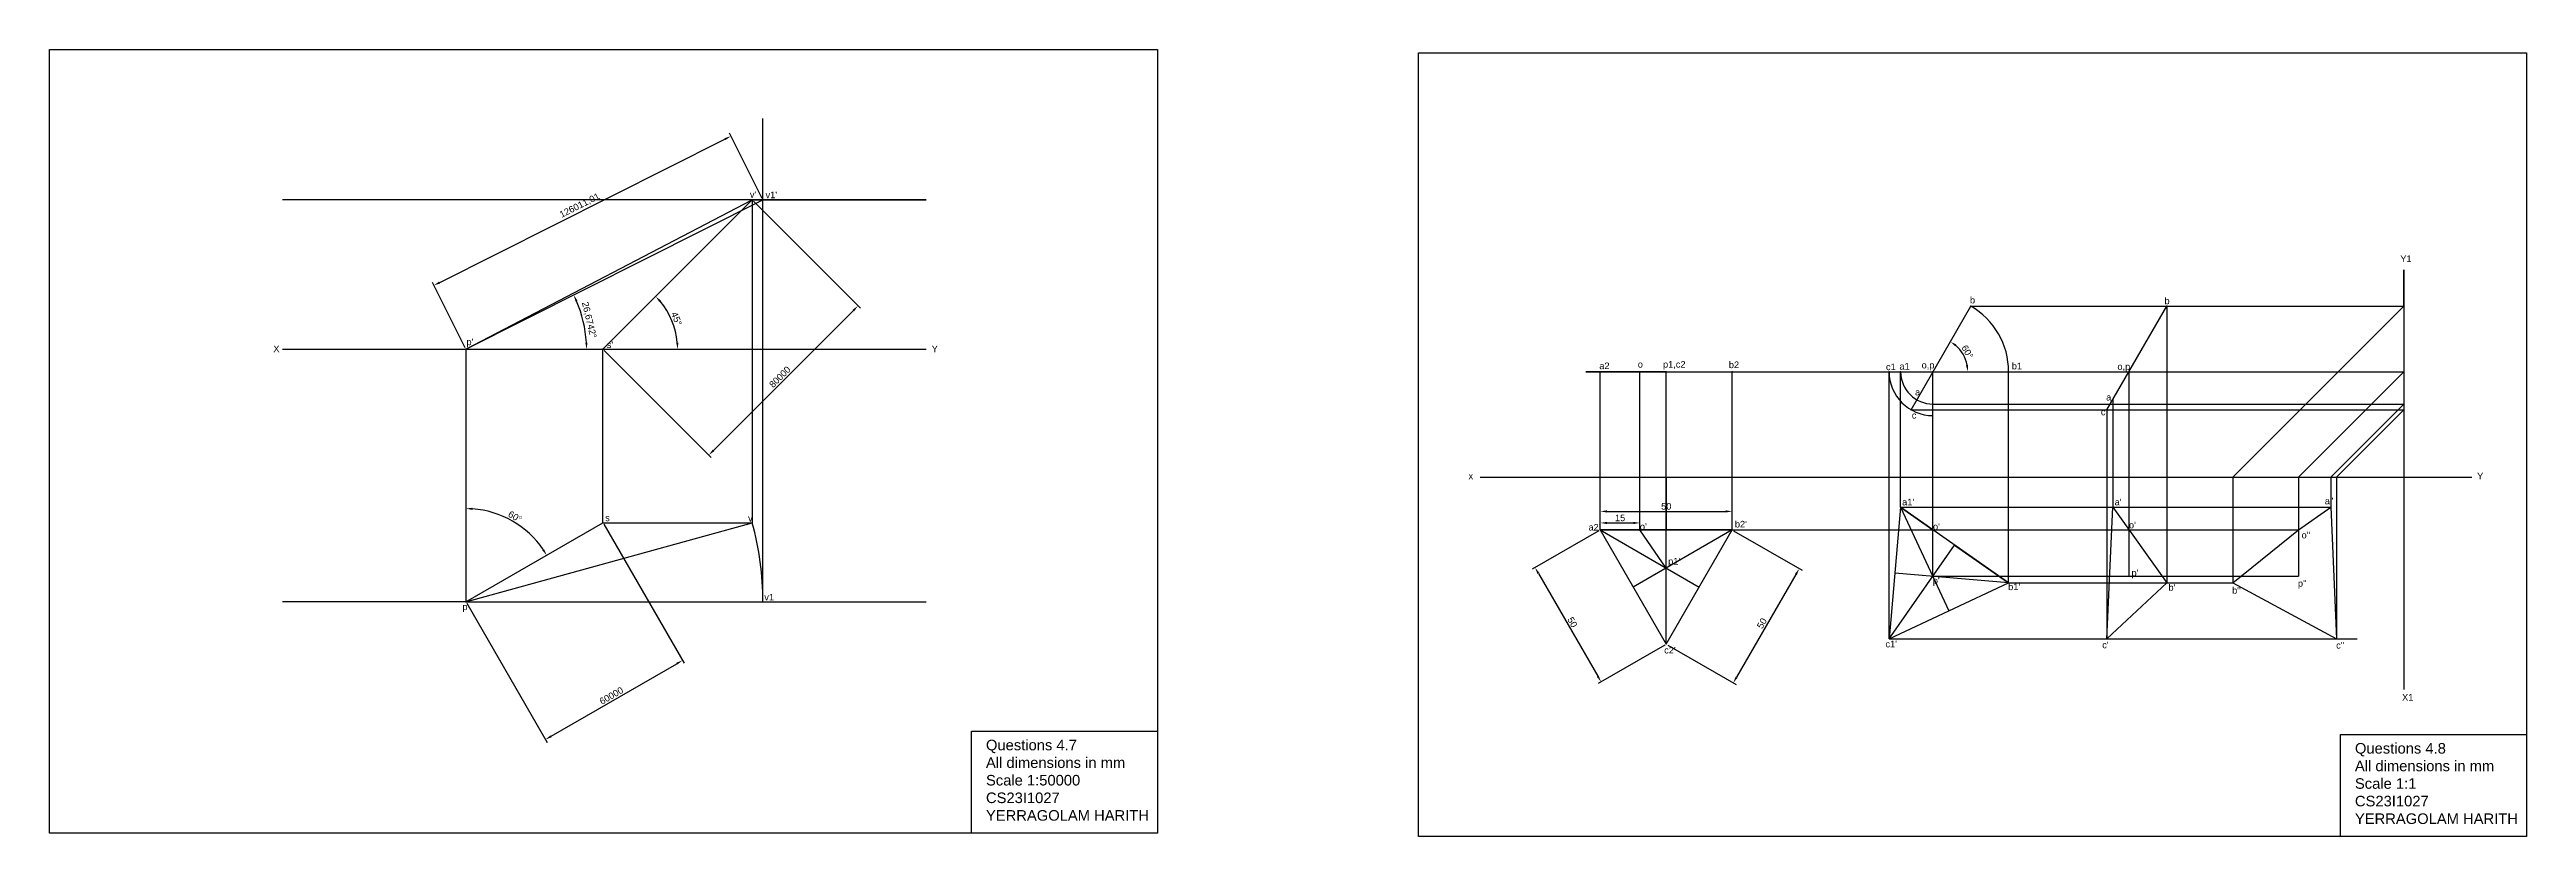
# Model space of a CAD drawing. Header units: millimetres. Extents: x 2023 to 3983, y 1593 to 1892.
# Drawn here: x 3044 to 3983, y 1593 to 1892 of the extents above; entities that cross this region are included whole.
import ezdxf

# ---------------------------------------------------------------- set-up
doc = ezdxf.new("R2010")
doc.units = ezdxf.units.MM
doc.styles.get("Standard").update_dxf_attribs({"font": 'arial.ttf'})
doc.dimstyles.new('ISO-25', dxfattribs={"dimtxt": 2.5, "dimasz": 2.5, "dimexe": 1.25, "dimexo": 0.625, "dimtad": 1, "dimtxsty": 'Standard', "dimcen": 2.5, "dimadec": 0, "dimazin": 0, "dimtfac": 1, "dimtmove": 0, "dimatfit": 3, "dimfxl": 1, "dimarcsym": 0})

# ---------------------------------------------------------------- blocks, each defined once
blk = doc.blocks.new('*D35')
at = {"color": 0, "lineweight": -2, "transparency": 16777216}
for p, q in [((3631.52, 1710.27), (3631.52, 1713.57)), ((3634.02, 1712.32), (3644.02, 1712.32)), ((3646.52, 1710.27), (3646.52, 1713.57))]:
    blk.add_line(p, q, dxfattribs=at)
at = {"color": 0, "transparency": 16777216}
for points in [[(3634.02, 1712.74), (3634.02, 1711.9), (3631.52, 1712.32)], [(3644.02, 1712.74), (3644.02, 1711.9), (3646.52, 1712.32)]]:
    blk.add_solid(points, dxfattribs=at)
at = {"layer": 'Defpoints', "color": 0, "transparency": 16777216}
for p in [(3631.52, 1709.65), (3646.52, 1712.32), (3646.52, 1709.65)]:
    blk.add_point(p, dxfattribs=at)
at = {"color": 0, "transparency": 16777216, "insert": (3639.02, 1714.22), "char_height": 2.5, "attachment_point": 5}
blk.add_mtext('15', dxfattribs=at)
blk = doc.blocks.new('*D36')
at = {"color": 0, "lineweight": -2, "transparency": 16777216}
for p, q in [((3631.52, 1710.27), (3631.52, 1717.94)), ((3634.02, 1716.69), (3679.02, 1716.69)), ((3681.52, 1710.27), (3681.52, 1717.94))]:
    blk.add_line(p, q, dxfattribs=at)
at = {"color": 0, "transparency": 16777216}
for points in [[(3634.02, 1717.11), (3634.02, 1716.27), (3631.52, 1716.69)], [(3679.02, 1717.11), (3679.02, 1716.27), (3681.52, 1716.69)]]:
    blk.add_solid(points, dxfattribs=at)
at = {"layer": 'Defpoints', "color": 0, "transparency": 16777216}
for p in [(3631.52, 1709.65), (3681.52, 1716.69), (3681.52, 1709.65)]:
    blk.add_point(p, dxfattribs=at)
at = {"color": 0, "transparency": 16777216, "insert": (3656.52, 1718.59), "char_height": 2.5, "attachment_point": 5}
blk.add_mtext('50', dxfattribs=at)
blk = doc.blocks.new('*D37')
at = {"color": 0, "lineweight": -2, "transparency": 16777216}
for p, q in [((3630.98, 1709.33), (3605.71, 1694.75)), ((3608.05, 1693.21), (3630.54, 1654.24)), ((3655.97, 1666.03), (3630.71, 1651.45))]:
    blk.add_line(p, q, dxfattribs=at)
at = {"color": 0, "transparency": 16777216}
for points in [[(3608.41, 1693.42), (3607.68, 1693), (3606.8, 1695.37)], [(3630.9, 1654.45), (3630.18, 1654.03), (3631.79, 1652.07)]]:
    blk.add_solid(points, dxfattribs=at)
at = {"layer": 'Defpoints', "color": 0, "transparency": 16777216}
for p in [(3631.52, 1709.64), (3656.52, 1666.34), (3631.79, 1652.07)]:
    blk.add_point(p, dxfattribs=at)
at = {"color": 0, "transparency": 16777216, "insert": (3620.94, 1674.67), "char_height": 2.5, "attachment_point": 5, "rotation": 299.99865}
blk.add_mtext('50', dxfattribs=at)
blk = doc.blocks.new('*D34')
at = {"color": 0, "lineweight": -2, "transparency": 16777216}
for p, q in [((3682.06, 1709.33), (3708, 1694.36)), ((3705.67, 1692.82), (3683.17, 1653.84)), ((3657.06, 1666.03), (3683, 1651.05))]:
    blk.add_line(p, q, dxfattribs=at)
at = {"color": 0, "transparency": 16777216}
for points in [[(3705.31, 1693.02), (3706.03, 1692.61), (3706.92, 1694.98)], [(3682.81, 1654.05), (3683.53, 1653.64), (3681.92, 1651.68)]]:
    blk.add_solid(points, dxfattribs=at)
at = {"layer": 'Defpoints', "color": 0, "transparency": 16777216}
for p in [(3681.52, 1709.65), (3656.52, 1666.34), (3681.92, 1651.68)]:
    blk.add_point(p, dxfattribs=at)
at = {"color": 0, "transparency": 16777216, "insert": (3692.77, 1674.28), "char_height": 2.5, "attachment_point": 5, "rotation": 60}
blk.add_mtext('50', dxfattribs=at)
blk = doc.blocks.new('*D39')
at = {"color": 0, "lineweight": -2, "transparency": 16777216}
blk.add_arc((3201.48, 1682.4), 35.36, 34.05188, 85.94812, dxfattribs=at)
at = {"color": 0, "transparency": 16777216}
for points in [[(3203.96, 1717.26), (3203.99, 1718.09), (3201.48, 1717.76)], [(3231.13, 1702.42), (3230.42, 1701.98), (3232.1, 1700.08)]]:
    blk.add_solid(points, dxfattribs=at)
at = {"layer": 'Defpoints', "color": 0, "transparency": 16777216}
for p in [(3201.48, 1778.15), (3224.21, 1709.49), (3253.44, 1712.4), (3201.48, 1682.4), (3201.48, 1682.4)]:
    blk.add_point(p, dxfattribs=at)
at = {"color": 0, "transparency": 16777216, "insert": (3220.11, 1714.67), "char_height": 2.5, "attachment_point": 5, "rotation": 330}
blk.add_mtext('60°', dxfattribs=at)
blk = doc.blocks.new('*D40')
at = {"color": 0, "lineweight": -2, "transparency": 16777216}
blk.add_arc((3253.44, 1778.15), 28.3, 5.06317, 39.93683, dxfattribs=at)
at = {"color": 0, "transparency": 16777216}
for points in [[(3274.83, 1796.04), (3275.45, 1796.6), (3273.45, 1798.16)], [(3282.05, 1780.67), (3281.21, 1780.63), (3281.74, 1778.15)]]:
    blk.add_solid(points, dxfattribs=at)
at = {"layer": 'Defpoints', "color": 0, "transparency": 16777216}
for p in [(3310.01, 1834.72), (3280.78, 1785.48), (3131.95, 1778.15), (3253.44, 1778.15), (3376, 1778.15)]:
    blk.add_point(p, dxfattribs=at)
at = {"color": 0, "transparency": 16777216, "insert": (3281.34, 1789.71), "char_height": 2.5, "attachment_point": 5, "rotation": 292.5}
blk.add_mtext('45°', dxfattribs=at)
blk = doc.blocks.new('*D41')
at = {"color": 0, "lineweight": -2, "transparency": 16777216}
for p, q in [((3313.8, 1835.28), (3301.37, 1860.02)), ((3191.56, 1803.46), (3299.7, 1857.78)), ((3201.2, 1778.71), (3188.77, 1803.45))]:
    blk.add_line(p, q, dxfattribs=at)
at = {"color": 0, "transparency": 16777216}
for points in [[(3299.51, 1858.15), (3299.88, 1857.41), (3301.93, 1858.9)], [(3191.38, 1803.83), (3191.75, 1803.09), (3189.33, 1802.34)]]:
    blk.add_solid(points, dxfattribs=at)
at = {"layer": 'Defpoints', "color": 0, "transparency": 16777216}
for p in [(3301.93, 1858.9), (3314.08, 1834.72), (3201.48, 1778.15)]:
    blk.add_point(p, dxfattribs=at)
at = {"color": 0, "transparency": 16777216, "insert": (3244.67, 1832.52), "char_height": 2.5, "attachment_point": 5, "rotation": 26.67425}
blk.add_mtext('126011,01', dxfattribs=at)
blk = doc.blocks.new('*D42')
at = {"color": 0, "lineweight": -2, "transparency": 16777216}
blk.add_arc((3201.48, 1778.15), 45.75, 3.13097, 23.54328, dxfattribs=at)
at = {"color": 0, "transparency": 16777216}
for points in [[(3243.05, 1796.25), (3243.8, 1796.61), (3242.36, 1798.69)], [(3247.58, 1780.66), (3246.75, 1780.64), (3247.23, 1778.15)]]:
    blk.add_solid(points, dxfattribs=at)
at = {"layer": 'Defpoints', "color": 0, "transparency": 16777216}
for p in [(3314.08, 1834.72), (3246.68, 1785.23), (3131.95, 1778.15), (3201.48, 1778.15), (3376, 1778.15)]:
    blk.add_point(p, dxfattribs=at)
at = {"color": 0, "transparency": 16777216, "insert": (3248.07, 1789.2), "char_height": 2.5, "attachment_point": 5, "rotation": 283.33712}
blk.add_mtext('26,6742°', dxfattribs=at)
blk = doc.blocks.new('*D38')
at = {"color": 0, "lineweight": -2, "transparency": 16777216}
for p, q in [((3253.75, 1711.86), (3284.2, 1659.12)), ((3201.79, 1681.86), (3232.24, 1629.12)), ((3233.78, 1631.46), (3281.41, 1658.96))]:
    blk.add_line(p, q, dxfattribs=at)
at = {"color": 0, "transparency": 16777216}
for points in [[(3281.2, 1659.32), (3281.62, 1658.6), (3283.58, 1660.21)], [(3233.57, 1631.82), (3233.99, 1631.1), (3231.61, 1630.21)]]:
    blk.add_solid(points, dxfattribs=at)
at = {"layer": 'Defpoints', "color": 0, "transparency": 16777216}
for p in [(3253.44, 1712.4), (3201.48, 1682.4), (3283.58, 1660.21)]:
    blk.add_point(p, dxfattribs=at)
at = {"color": 0, "transparency": 16777216, "insert": (3256.64, 1646.85), "char_height": 2.5, "attachment_point": 5, "rotation": 30}
blk.add_mtext('60000', dxfattribs=at)
blk = doc.blocks.new('*D43')
at = {"color": 0, "lineweight": -2, "transparency": 16777216}
for p, q in [((3310.45, 1834.28), (3351.02, 1793.71)), ((3295.33, 1739.79), (3348.37, 1792.83)), ((3253.88, 1777.71), (3294.45, 1737.14))]:
    blk.add_line(p, q, dxfattribs=at)
at = {"color": 0, "transparency": 16777216}
for points in [[(3348.07, 1793.12), (3348.66, 1792.53), (3350.13, 1794.6)], [(3295.04, 1740.09), (3295.63, 1739.5), (3293.57, 1738.03)]]:
    blk.add_solid(points, dxfattribs=at)
at = {"layer": 'Defpoints', "color": 0, "transparency": 16777216}
for p in [(3310.01, 1834.72), (3350.13, 1794.6), (3253.44, 1778.15)]:
    blk.add_point(p, dxfattribs=at)
at = {"color": 0, "transparency": 16777216, "insert": (3320.51, 1767.66), "char_height": 2.5, "attachment_point": 5, "rotation": 45}
blk.add_mtext('80000', dxfattribs=at)
blk = doc.blocks.new('*D46')
at = {"color": 0, "lineweight": -2, "transparency": 16777216}
blk.add_arc((3757.63, 1769.65), 13.15, 10.90714, 49.09286, dxfattribs=at)
at = {"color": 0, "transparency": 16777216}
for points in [[(3766, 1779.25), (3766.48, 1779.93), (3764.2, 1781.04)], [(3770.96, 1772.17), (3770.13, 1772.09), (3770.78, 1769.65)]]:
    blk.add_solid(points, dxfattribs=at)
at = {"layer": 'Defpoints', "color": 0, "transparency": 16777216}
for p in [(3771.96, 1794.47), (3740.98, 1769.65), (3769.98, 1774.14), (3786.3, 1769.65), (3749.3, 1755.23)]:
    blk.add_point(p, dxfattribs=at)
at = {"color": 0, "transparency": 16777216, "insert": (3770.66, 1777.17), "char_height": 2.5, "attachment_point": 5, "rotation": 300}
blk.add_mtext('60°', dxfattribs=at)

msp = doc.modelspace()

# ---------------------------------------------------------------- linework, layer by layer
for p, q in [((3314.078644, 1682.403215), (3314.078644, 1865.557122)), ((3376.003546, 1834.721788), (3131.950962, 1834.721788)), ((3201.478576, 1778.153245), (3310.008642, 1834.721788)), ((3253.4401, 1778.153245), (3310.008642, 1834.721788)), ((3310.008642, 1834.721788), (3310.008642, 1712.403215)), ((3310.008642, 1834.721788), (3376.003546, 1834.721788)), ((3936.159556, 1794.474856), (3936.159556, 1808.30377)), ((3936.159556, 1808.30377), (3936.159556, 1649.192661)), ((3749.302901, 1755.230578), (3771.960596, 1794.474856)), ((3771.960596, 1794.474856), (3936.159556, 1794.474856)), ((3846.242971, 1794.474856), (3846.242971, 1689.570454)), ((3936.159556, 1794.474856), (3871.330329, 1729.645629)), ((3131.950962, 1778.153245), (3376.003546, 1778.153245)), ((3201.478576, 1778.153245), (3201.478576, 1682.403215)), ((3253.4401, 1712.403215), (3253.4401, 1778.153245)), ((3656.515421, 1769.645629), (3626.038024, 1769.645629)), ((3626.038024, 1769.645629), (3936.159556, 1769.645629)), ((3631.515421, 1709.645629), (3631.515421, 1769.645629)), ((3646.515421, 1709.645629), (3646.515421, 1769.645629)), ((3656.515421, 1709.645629), (3656.515421, 1769.645629)), ((3681.515421, 1709.645629), (3681.515421, 1769.645629)), ((3740.980367, 1668.439541), (3740.980367, 1769.645629)), ((3740.980367, 1769.645629), (3786.295756, 1769.645629)), ((3745.338154, 1718.249276), (3745.338154, 1769.645629)), ((3757.625435, 1709.645629), (3757.625435, 1769.645629)), ((3786.295756, 1689.570454), (3786.295756, 1769.645629)), ((3831.90781, 1769.645629), (3831.90781, 1692.086423)), ((3936.159556, 1769.645629), (3896.159556, 1729.645629)), ((3757.625435, 1757.358348), (3936.159556, 1757.358348)), ((3825.76417, 1759.004532), (3825.76417, 1718.249276)), ((3936.159556, 1757.358348), (3908.446837, 1729.645629)), ((3749.302901, 1755.230578), (3936.159556, 1755.230578)), ((3823.585276, 1755.230578), (3823.585276, 1668.439541)), ((3936.159556, 1755.230578), (3910.574607, 1729.645629)), ((3586.015494, 1729.645629), (3961.937338, 1729.645629)), ((3656.515421, 1729.645629), (3656.515421, 1709.645629)), ((3871.330329, 1729.645629), (3871.330329, 1689.570454)), ((3896.159556, 1729.645629), (3896.159556, 1692.086423)), ((3908.446837, 1729.645629), (3908.446837, 1718.249276)), ((3910.574607, 1729.645629), (3910.574607, 1668.439541)), ((3201.478576, 1682.403215), (3253.4401, 1712.403215)), ((3201.478576, 1682.403215), (3310.008642, 1712.403215)), ((3253.4401, 1712.403215), (3310.008642, 1712.403215)), ((3681.515421, 1709.645629), (3631.515421, 1709.645629)), ((3631.515421, 1709.645629), (3656.515421, 1666.344359)), ((3631.515421, 1709.645629), (3669.015421, 1687.994994)), ((3631.515421, 1709.645629), (3646.515421, 1709.645629)), ((3681.515421, 1709.645629), (3644.015421, 1687.994994)), ((3656.515421, 1695.211872), (3646.515421, 1709.645629)), ((3646.515421, 1709.645629), (3795.42889, 1709.645629)), ((3656.515421, 1709.645629), (3681.515421, 1709.645629)), ((3656.515421, 1666.344359), (3681.515421, 1709.645629)), ((3656.515421, 1666.344359), (3656.515421, 1709.645629)), ((3745.338154, 1718.249276), (3740.980367, 1668.439541)), ((3786.295756, 1689.570454), (3745.338154, 1718.249276)), ((3745.338154, 1718.249276), (3763.638062, 1679.004997)), ((3745.338154, 1718.249276), (3757.625435, 1709.645629)), ((3745.338154, 1718.249276), (3908.446837, 1718.249276)), ((3757.538093, 1692.086423), (3757.625435, 1709.645629)), ((3757.625435, 1709.645629), (3896.159556, 1709.645629)), ((3740.980367, 1668.439541), (3765.816955, 1703.909865)), ((3765.816955, 1703.909865), (3786.295756, 1689.570454)), ((3786.295756, 1689.570454), (3743.159261, 1693.344408)), ((3757.538093, 1692.086423), (3896.159556, 1692.086423)), ((3201.478576, 1682.403215), (3131.950962, 1682.403215)), ((3201.478576, 1682.403215), (3376.003546, 1682.403215)), ((3740.980367, 1668.439541), (3786.295756, 1689.570454)), ((3786.295756, 1689.570454), (3871.330329, 1689.570454)), ((3740.980367, 1668.439541), (3918.375003, 1668.439541))]:
    msp.add_line(p, q)
at = {"color": 85, "true_color": 0x58ba48}
for p, q in [((3201.478576, 1778.153245), (3314.078644, 1834.721788)), ((3823.585276, 1755.230578), (3846.242971, 1794.474856)), ((3823.585276, 1668.439541), (3825.76417, 1718.249276)), ((3825.76417, 1718.249276), (3846.242971, 1689.570454)), ((3871.330329, 1689.570454), (3896.159556, 1709.645629)), ((3896.159556, 1709.645629), (3908.446837, 1718.249276)), ((3908.446837, 1718.249276), (3910.574607, 1668.439541)), ((3846.242971, 1689.570454), (3823.585276, 1668.439541)), ((3871.330329, 1689.570454), (3910.574607, 1668.439541))]:
    msp.add_line(p, q, dxfattribs=at)
for points in [[(3043.659297, 1891.741269), (3463.659297, 1891.741269), (3463.659297, 1594.741269), (3043.659297, 1594.741269)], [(3562.594326, 1890.49411), (3982.594326, 1890.49411), (3982.594326, 1593.49411), (3562.594326, 1593.49411)], [(3393.182942, 1633.346591), (3463.659297, 1633.346591), (3463.659297, 1594.741269), (3393.182942, 1594.741269)], [(3912.117972, 1632.099432), (3982.594326, 1632.099432), (3982.594326, 1593.49411), (3912.117972, 1593.49411)]]:
    msp.add_lwpolyline(points, close=True)
for centre, radius, start, end in [((3757.625435, 1769.645629), 28.670322, 360, 60), ((3757.625435, 1769.645629), 16.645068, 180, 270), ((3757.625435, 1769.645629), 12.287281, 180, 270), ((3201.478576, 1682.403215), 112.600068, 0, 15.451921847)]:
    msp.add_arc(centre, radius, start, end)
for p in [(3310.008642, 1834.721788), (3314.078644, 1834.721788), (3771.960596, 1794.474856), (3846.242971, 1794.474856), (3201.478576, 1778.153245), (3253.4401, 1778.153245), (3631.515421, 1769.645629), (3646.515421, 1769.645629), (3656.515421, 1769.645629), (3681.515421, 1769.645629), (3740.980367, 1769.645629), (3745.338154, 1769.645629), (3757.625435, 1769.645629), (3757.625435, 1769.645629), (3786.295756, 1769.645629), (3831.90781, 1769.645629), (3751.481795, 1759.004532), (3825.76417, 1759.004532), (3749.302901, 1755.230578), (3823.585276, 1755.230578), (3253.4401, 1712.403215), (3310.008642, 1712.403215), (3646.515421, 1709.645629), (3757.625435, 1709.645629), (3201.478576, 1682.403215), (3314.078644, 1682.403215)]:
    msp.add_point(p)

# ---------------------------------------------------------------- texts
at = {"attachment_point": 1}
for s, width, insert, char_height in [("v'", 14.11364798, (3309.14487, 1838.037979), 2.5), ("v1'", 14.11364798, (3315.090041, 1837.898138), 2.5), ('Y1', 16.25867254, (3934.775371, 1813.701922), 2.5), ('b', 16.25867254, (3771.641853, 1798.025177), 2.5), ('b', 16.25867254, (3845.387476, 1797.729534), 2.5), ('X', 14.11364798, (3128.499327, 1779.525379), 2.5), ("p'", 14.11364798, (3201.705486, 1782.181795), 2.5), ("s'", 14.11364798, (3254.867964, 1781.10743), 2.5), ('Y', 14.11364798, (3378.066667, 1779.540431), 2.5), ('a2', 14.11364798, (3631.13355, 1773.116962), 2.5), ('o', 14.11364798, (3645.729473, 1773.685425), 2.5), ('p1,c2', 14.11364798, (3655.290253, 1773.685425), 2.5), ('b2', 14.11364798, (3680.239323, 1773.503371), 2.5), ('c1', 16.25867254, (3739.794007, 1772.733394), 2.5), ('a1', 16.25867254, (3744.901906, 1772.932865), 2.5), ('o,p', 16.25867254, (3753.321983, 1773.386532), 2.5), ('b1', 16.25867254, (3787.497963, 1773.030346), 2.5), ('o,p', 16.25867254, (3827.538147, 1772.839695), 2.5), ('a', 16.25867254, (3750.833093, 1763.160494), 2.5), ('a', 16.25867254, (3823.254282, 1761.224987), 2.5), ('c', 16.25867254, (3749.60857, 1754.371703), 2.5), ('c', 16.25867254, (3821.272874, 1755.636286), 2.5), ('x', 16.25867254, (3581.554566, 1731.374138), 2.5), ('Y', 16.25867254, (3963.897729, 1731.342983), 2.5), ("a1'", 16.25867254, (3745.925961, 1721.482253), 2.5), ("a'", 16.25867254, (3826.492345, 1721.482904), 2.5), ("a''", 16.25867254, (3906.136907, 1721.877575), 2.5), ('s', 14.11364798, (3254.304945, 1715.481665), 2.5), ('v', 14.11364798, (3308.463544, 1715.353519), 2.5), ("a2'", 16.25867254, (3627.013942, 1711.945406), 2.5), ("o'", 16.25867254, (3646.515421, 1712.196789), 2.5), ("b2'", 16.25867254, (3682.522985, 1713.103313), 2.5), ("o'", 16.25867254, (3757.625435, 1712.196789), 2.5), ("o'", 16.25867254, (3831.90781, 1712.748993), 2.5), ("o''", 16.25867254, (3897.344293, 1708.965291), 2.5), ("p1'", 16.25867254, (3657.236245, 1699.034391), 2.5), ("p'", 16.25867254, (3757.558654, 1691.706001), 2.5), ("p'", 16.25867254, (3832.888133, 1694.637583), 2.5), ("p''", 16.25867254, (3895.956177, 1690.666664), 2.5), ('p', 14.11364798, (3200.183139, 1681.780238), 2.5), ('v1', 14.11364798, (3314.612052, 1685.434675), 2.5), ("b1'", 16.25867254, (3786.116135, 1689.361273), 2.5), ("b'", 16.25867254, (3846.887943, 1689.093808), 2.5), ("b''", 16.25867254, (3871.007754, 1687.988101), 2.5), ("c2'", 16.25867254, (3655.730669, 1665.35573), 2.5), ("c1'", 16.25867254, (3739.627628, 1667.686456), 2.5), ("c'", 16.25867254, (3821.778615, 1667.332374), 2.5), ("c''", 16.25867254, (3910.457232, 1667.198733), 2.5), ('X1', 16.25867254, (3935.440607, 1647.473022), 2.5), ('Questions 4.7\\PAll dimensions in mm\\PScale 1:50000\\PCS23I1027\\PYERRAGOLAM HARITH', 79.91576006, (3398.637241, 1630.147029), 4), ('Questions 4.8\\PAll dimensions in mm\\PScale 1:1\\PCS23I1027\\PYERRAGOLAM HARITH', 79.91576006, (3917.572271, 1628.89987), 4)]:
    msp.add_mtext_dynamic_manual_height_columns(s, width=width, gutter_width=12.5, heights=[0], dxfattribs=dict(at, insert=insert, char_height=char_height))

# ---------------------------------------------------------------- dimensions: what is measured, and where the dimension line sits
for p1, p2, distance, picture, middle in [((3201.478576, 1778.153245), (3314.078644, 1834.721788), 27.061972, '*D41', (3244.674997, 1832.520347)), ((3253.4401, 1778.153245), (3310.008642, 1834.721788), -56.746849, '*D43', (3320.505937, 1767.65595)), ((3201.478576, 1682.403215), (3253.4401, 1712.403215), -60.270859, '*D38', (3256.644051, 1646.853808))]:
    dim = msp.add_aligned_dim(p1=p1, p2=p2, distance=distance, dimstyle='ISO-25', override={"dimlfac": 1000})
    dim.commit()
    dim.dimension.update_dxf_attribs({"geometry": picture, "text_midpoint": middle})
for base, line1, line2, picture, middle in [((3280.775495, 1785.477742), ((3131.950962, 1778.153245), (3376.003546, 1778.153245)), ((3253.4401, 1778.153245), (3310.008642, 1834.721788)), '*D40', (3281.337566, 1789.708754)), ((3224.206713, 1709.489554), ((3201.478576, 1682.403215), (3253.4401, 1712.403215)), ((3201.478576, 1778.153245), (3201.478576, 1682.403215)), '*D39', (3220.108644, 1714.67144))]:
    dim = msp.add_angular_dim_2l(base=base, line1=line1, line2=line2, dimstyle='ISO-25')
    dim.commit()
    dim.dimension.update_dxf_attribs({"geometry": picture, "text_midpoint": middle})
dim = msp.add_angular_dim_2l(base=(3246.6836994, 1785.2252407), line1=((3131.9509619, 1778.1532452), (3376.0035458, 1778.1532452)), line2=((3201.4785757, 1778.1532452), (3314.078644, 1834.7217877)), dimstyle='ISO-25', override={"dimadec": 4})
dim.commit()
dim.dimension.update_dxf_attribs({"geometry": '*D42', "text_midpoint": (3248.0695171, 1789.1987576)})
at = {"color": 0}
dim = msp.add_angular_dim_2l(base=(3769.984725, 1774.144043), line1=((3749.302901, 1755.230578), (3771.960596, 1794.474856)), line2=((3740.980367, 1769.645629), (3786.295756, 1769.645629)), dimstyle='ISO-25', dxfattribs=at)
dim.commit()
dim.dimension.update_dxf_attribs({"geometry": '*D46', "text_midpoint": (3770.662507, 1777.172586)})
dim = msp.add_linear_dim(base=(3681.515421, 1716.688752), p1=(3631.515421, 1709.645629), p2=(3681.515421, 1709.645629), dimstyle='ISO-25')
dim.commit()
dim.dimension.update_dxf_attribs({"geometry": '*D36', "text_midpoint": (3656.515421, 1716.688752), "dimtype": 160})
for p1, distance, picture, middle in [((3631.517468, 1709.644447), -28.546223, '*D37', (3620.941064, 1674.672553)), ((3681.515421, 1709.645629), 29.330053, '*D34', (3692.769303, 1674.280684))]:
    dim = msp.add_aligned_dim(p1=p1, p2=(3656.515421, 1666.344359), distance=distance, dimstyle='ISO-25')
    dim.commit()
    dim.dimension.update_dxf_attribs({"geometry": picture, "text_midpoint": middle})
dim = msp.add_linear_dim(base=(3646.515421, 1712.318508), p1=(3631.515421, 1709.645629), p2=(3646.515421, 1709.645629), dimstyle='ISO-25')
dim.commit()
dim.dimension.update_dxf_attribs({"geometry": '*D35', "text_midpoint": (3639.015421, 1714.219941)})

doc.saveas('drawing.dxf')
